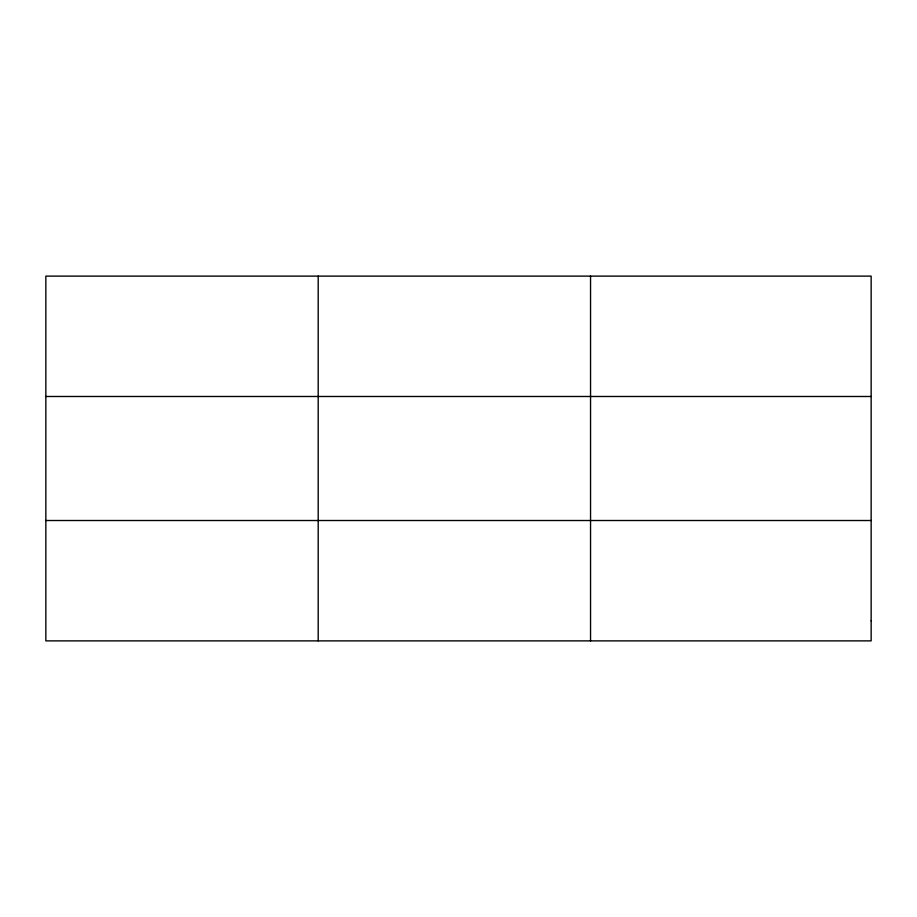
<?xml version="1.0" encoding="UTF-8"?>
<svg xmlns="http://www.w3.org/2000/svg" width="917" height="917" viewBox="0 0 917 917"><rect width="100%" height="100%" fill="white"/><g stroke="black" fill="none" stroke-linecap="round" stroke-linejoin="round"><path stroke-width="1.38" d="M318.199 276.12L318.199 640.88M590.548 276.12L590.548 640.88M45.85 396.488L871.15 396.488M45.85 520.512L871.15 520.512M871.15 620.82L871.15 640.88L45.85 640.88L45.85 276.12L871.15 276.12L871.15 620.82"/></g></svg>
